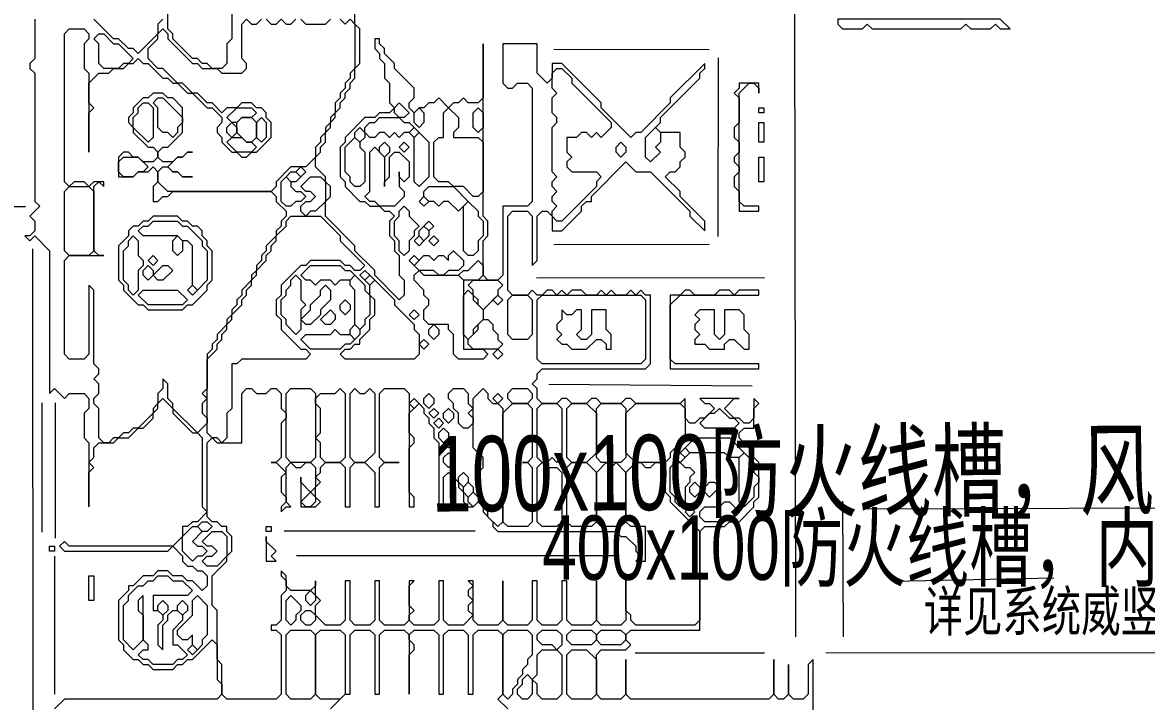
# Model space of a CAD drawing. Extents: x 10 to 1972, y 10 to 1370.
# Drawn here: x 1262.5 to 1490.7, y 694.5 to 832.3 of the extents above; entities that cross this region are included whole.
import ezdxf

# ---------------------------------------------------------------- set-up
doc = ezdxf.new("R2010")
doc.units = 0
for name, color, linetype, lineweight in [('OCR_TEXT', 6, 'Continuous', 0), ('TRACE_CURVE', 6, 'Continuous', 0), ('TRACE_STRAIGHT', 5, 'Continuous', 0), ('TRACE_TEXT_SYMBOL', 6, 'Continuous', 0)]:
    doc.layers.add(name, color=color, linetype=linetype, lineweight=lineweight)
doc.styles.add('wqy-unicode', font='wqy-unicode.lff')

msp = doc.modelspace()

# ---------------------------------------------------------------- linework, layer by layer
at = {"layer": 'TRACE_CURVE', "color": 6}
for points in [[(1305, 838), (1305, 829), (1304, 828), (1304, 824), (1303, 823), (1301, 823), (1300, 824), (1299, 824), (1298, 825), (1297, 825), (1293, 829), (1293, 830), (1292, 831), (1292, 834)], [(1265, 833), (1265, 825), (1264, 824), (1264, 823), (1265, 822), (1265, 796), (1266, 795), (1264, 793)], [(1291, 833), (1290, 832), (1290, 830), (1286, 826), (1285, 827), (1284, 827), (1282, 829), (1281, 829), (1277, 833)], [(1327, 833), (1328, 832), (1329, 833), (1330, 832), (1330, 823), (1329, 822), (1329, 821), (1328, 820), (1328, 819), (1327, 818), (1327, 817), (1326, 816), (1326, 814), (1325, 813), (1325, 812), (1324, 811), (1324, 810), (1323, 809), (1323, 808), (1322, 807), (1322, 805), (1320, 803), (1317, 803), (1314, 800), (1314, 799), (1313, 798), (1292, 798), (1290, 800), (1290, 802), (1291, 803), (1292, 803), (1293, 802), (1294, 802), (1295, 801), (1297, 801), (1295, 801), (1294, 802), (1293, 802), (1292, 803), (1294, 805), (1295, 805), (1296, 806), (1297, 806), (1296, 806), (1295, 805), (1294, 805), (1293, 804), (1291, 804)], [(1307, 832), (1308, 833), (1309, 832), (1310, 832), (1311, 833)], [(1312, 833), (1313, 832), (1314, 832), (1315, 833), (1316, 832), (1317, 832), (1318, 833)], [(1319, 833), (1320, 832), (1324, 832), (1325, 833)], [(1329, 820), (1330, 821), (1330, 823), (1331, 824), (1331, 831), (1330, 832), (1330, 834)], [(1275, 800), (1273, 800), (1272, 799), (1271, 800), (1271, 830), (1272, 831), (1275, 831), (1276, 830), (1276, 829), (1275, 828), (1275, 823), (1276, 822), (1276, 806), (1276, 814), (1277, 815), (1276, 816), (1276, 820), (1278, 822), (1280, 822), (1281, 823), (1283, 823), (1284, 824), (1285, 824), (1286, 825), (1287, 824), (1288, 824), (1291, 821), (1292, 821), (1293, 820), (1294, 820), (1296, 818), (1297, 818), (1300, 815), (1301, 815), (1303, 813), (1303, 812), (1302, 811), (1302, 810), (1303, 809), (1303, 808), (1305, 806), (1306, 806), (1307, 805), (1308, 805), (1309, 806), (1310, 806), (1313, 809), (1313, 812), (1312, 813), (1312, 814), (1311, 815), (1310, 815), (1309, 816), (1307, 816), (1306, 815), (1304, 815), (1303, 814), (1301, 816), (1300, 816), (1298, 818), (1297, 818), (1295, 820), (1294, 820), (1291, 823)], [(1291, 823), (1290, 823), (1288, 825), (1288, 827), (1290, 829), (1290, 830), (1291, 831), (1292, 830), (1292, 829), (1297, 824), (1298, 824), (1299, 823), (1302, 823), (1303, 822), (1307, 822), (1308, 823), (1308, 824), (1307, 825), (1307, 832)], [(1336, 827), (1335, 828), (1335, 829), (1334, 829), (1334, 827), (1335, 826), (1335, 825), (1336, 824), (1336, 821), (1337, 820), (1337, 816), (1338, 815), (1337, 814), (1335, 814), (1334, 813), (1332, 813), (1328, 809), (1328, 808), (1327, 807), (1327, 801), (1328, 800), (1328, 799), (1331, 796), (1332, 796), (1333, 795), (1335, 795), (1336, 794), (1337, 794), (1338, 793), (1337, 792), (1337, 789), (1338, 788), (1338, 786), (1339, 785), (1339, 781), (1340, 780), (1340, 777), (1339, 776), (1334, 781), (1334, 782), (1330, 786), (1330, 787), (1324, 793), (1324, 796), (1325, 797), (1325, 799), (1324, 800), (1324, 801), (1322, 803), (1322, 805), (1323, 806), (1323, 807), (1324, 808), (1324, 810), (1325, 811), (1325, 812), (1326, 813), (1326, 814), (1327, 815), (1327, 816), (1328, 817), (1328, 818), (1329, 819), (1329, 820)], [(1397, 806), (1396, 807), (1396, 810), (1392, 810), (1391, 811), (1392, 812), (1392, 813), (1400, 821), (1400, 822), (1401, 823), (1401, 824), (1394, 817), (1394, 816), (1388, 810), (1387, 810), (1386, 809), (1380, 815), (1380, 816), (1372, 824), (1370, 824), (1370, 821), (1369, 820), (1367, 822), (1367, 828), (1360, 828), (1360, 820), (1361, 819), (1362, 819), (1363, 820), (1365, 820), (1366, 819), (1366, 796), (1365, 795), (1360, 795), (1360, 781), (1359, 780), (1357, 780), (1356, 781), (1356, 788), (1357, 789), (1357, 792), (1356, 793), (1356, 828), (1356, 817), (1355, 816), (1353, 816), (1352, 817), (1351, 816), (1350, 816), (1349, 815), (1347, 817), (1346, 816), (1345, 816), (1344, 815), (1343, 815), (1342, 814), (1341, 815), (1341, 816), (1342, 817), (1342, 819), (1338, 823), (1338, 824), (1336, 826), (1336, 827)], [(1291, 804), (1290, 805), (1290, 806), (1291, 807), (1292, 807), (1295, 810), (1295, 815), (1293, 817), (1292, 817), (1291, 818), (1289, 818), (1288, 817), (1287, 817), (1285, 815), (1285, 814), (1284, 813), (1284, 812), (1285, 811), (1285, 810), (1288, 807), (1289, 807), (1290, 806), (1290, 805), (1289, 804), (1287, 804), (1286, 805), (1285, 805), (1284, 806), (1283, 806), (1282, 805), (1282, 801), (1285, 801), (1286, 802), (1288, 802), (1289, 803), (1290, 802), (1290, 800), (1289, 799), (1289, 796), (1290, 796), (1291, 797), (1292, 797), (1293, 798), (1313, 798), (1314, 797), (1314, 796), (1316, 794), (1316, 793), (1315, 792), (1315, 791), (1314, 790), (1314, 789), (1312, 787), (1312, 786), (1311, 785), (1311, 784), (1310, 783), (1310, 782), (1309, 781), (1309, 780), (1307, 778), (1307, 777), (1306, 776), (1306, 775)], [(1366, 759), (1367, 760), (1367, 761), (1368, 762), (1389, 762), (1390, 763), (1390, 777), (1389, 777), (1388, 778), (1387, 777), (1386, 778), (1385, 777), (1383, 777), (1382, 778), (1381, 777), (1380, 778), (1379, 777), (1377, 777), (1376, 778), (1374, 778), (1373, 777), (1372, 778), (1371, 777), (1370, 778), (1369, 778), (1368, 777), (1367, 777), (1366, 778), (1365, 777), (1362, 777), (1361, 778), (1361, 793), (1362, 794), (1365, 794), (1366, 793), (1366, 783), (1367, 784), (1367, 793), (1368, 794), (1369, 794), (1370, 793), (1370, 790), (1372, 790), (1376, 794), (1376, 795), (1377, 796), (1378, 796), (1378, 797), (1385, 804), (1387, 802), (1390, 802), (1398, 794), (1398, 793), (1401, 790), (1401, 792), (1396, 797), (1396, 798), (1393, 801), (1394, 802), (1395, 802), (1396, 803), (1396, 804), (1397, 805), (1397, 806)], [(1306, 775), (1305, 774), (1305, 773), (1304, 772), (1304, 771), (1302, 769), (1302, 768), (1301, 767), (1301, 766), (1300, 765), (1300, 758), (1299, 757), (1300, 756), (1299, 755), (1299, 753), (1300, 752), (1300, 751), (1298, 749), (1293, 754), (1293, 755), (1292, 756), (1292, 759), (1291, 760), (1291, 758), (1290, 757), (1290, 755), (1289, 754), (1289, 753), (1286, 750), (1285, 750), (1284, 749), (1283, 749), (1282, 748), (1281, 748), (1280, 747), (1279, 747), (1278, 748), (1278, 754), (1277, 755), (1277, 756), (1278, 757), (1278, 759), (1277, 760), (1278, 761), (1278, 762), (1277, 763), (1277, 778), (1276, 779), (1276, 765), (1275, 764), (1272, 764), (1271, 765), (1271, 784), (1272, 785), (1279, 785), (1278, 785), (1277, 786), (1277, 799), (1278, 800), (1279, 799), (1279, 800), (1277, 800), (1276, 799), (1275, 800)], [(1264, 793), (1265, 792), (1265, 790), (1264, 789), (1263, 789), (1264, 788), (1265, 789), (1268, 786), (1268, 757), (1269, 758), (1271, 756), (1272, 757), (1275, 757), (1276, 756), (1276, 754), (1275, 753), (1275, 748), (1276, 747), (1276, 734), (1276, 741), (1277, 742), (1276, 743), (1277, 744), (1277, 746), (1278, 747), (1281, 747), (1282, 748), (1284, 748), (1286, 750), (1287, 750), (1289, 752), (1289, 753), (1290, 754), (1290, 755), (1291, 756), (1293, 754), (1293, 753), (1297, 749), (1298, 749), (1299, 748), (1299, 734), (1300, 733), (1298, 731), (1297, 731), (1296, 730), (1295, 730), (1295, 728), (1293, 726), (1272, 726), (1271, 727), (1270, 726), (1271, 725), (1292, 725), (1293, 726), (1295, 724), (1295, 723), (1296, 722), (1297, 722), (1298, 721), (1299, 721), (1300, 720), (1300, 718), (1299, 717), (1297, 719)], [(1307, 757), (1308, 758), (1309, 758), (1310, 757), (1312, 757), (1313, 758), (1314, 758), (1315, 757), (1315, 754), (1316, 753), (1316, 752), (1315, 751), (1315, 744), (1314, 743), (1313, 743), (1314, 743), (1316, 741), (1315, 740), (1315, 737), (1316, 736), (1316, 735), (1315, 734), (1315, 733), (1316, 734), (1317, 734), (1316, 735), (1316, 742), (1317, 743), (1318, 742), (1319, 742), (1320, 743), (1321, 743), (1322, 742), (1322, 738), (1321, 737), (1319, 739), (1319, 740), (1319, 734), (1322, 734), (1323, 735), (1322, 736), (1322, 738), (1323, 739), (1322, 740), (1323, 741), (1323, 742), (1324, 743), (1327, 743), (1328, 742), (1328, 734), (1329, 734), (1329, 742), (1330, 743), (1332, 743), (1334, 741), (1334, 734), (1335, 734), (1335, 742), (1336, 743), (1339, 743), (1336, 743), (1335, 744), (1335, 757), (1336, 758)], [(1336, 758), (1340, 758), (1341, 757), (1341, 734), (1342, 734), (1342, 736), (1341, 737), (1341, 746), (1342, 747), (1342, 748), (1341, 749), (1341, 753), (1343, 755), (1344, 754), (1344, 753), (1345, 752), (1345, 751), (1346, 750), (1346, 748), (1347, 747), (1347, 734), (1348, 734), (1348, 740), (1349, 741), (1351, 739), (1351, 738), (1352, 737), (1352, 735), (1353, 734), (1354, 734), (1355, 735), (1356, 734), (1356, 733), (1358, 731), (1358, 730), (1359, 729), (1383, 729), (1384, 728), (1385, 728), (1387, 726), (1387, 725), (1388, 724), (1387, 723), (1389, 723), (1389, 730), (1386, 730), (1385, 731), (1385, 741), (1387, 743), (1388, 743), (1389, 742), (1390, 742), (1391, 743), (1392, 743), (1393, 742), (1393, 737), (1394, 736), (1394, 735), (1400, 729), (1400, 711), (1399, 710), (1387, 710), (1386, 711), (1386, 712)], [(1384, 695), (1380, 695), (1379, 696), (1379, 704), (1380, 705), (1385, 705), (1386, 706), (1385, 707), (1385, 708), (1386, 709), (1400, 709), (1400, 729), (1401, 730), (1405, 730), (1406, 731), (1408, 731), (1411, 734), (1411, 735), (1412, 736), (1412, 743), (1411, 744), (1411, 745), (1408, 748), (1408, 749), (1409, 750), (1411, 750), (1411, 754), (1412, 755), (1411, 756), (1411, 752), (1410, 751), (1409, 751), (1408, 752), (1407, 752), (1405, 754), (1407, 756), (1408, 756), (1400, 756), (1401, 755), (1402, 755), (1403, 754), (1401, 752), (1400, 752), (1399, 751), (1398, 751), (1397, 752), (1397, 756), (1396, 755), (1387, 755), (1386, 756), (1385, 756), (1384, 755), (1380, 755), (1379, 756), (1378, 756), (1377, 755), (1374, 755), (1373, 756), (1372, 756), (1371, 755), (1368, 755), (1367, 756), (1367, 758), (1366, 759)], [(1329, 719), (1328, 719), (1328, 711), (1327, 710), (1324, 710), (1322, 712), (1322, 714), (1323, 715), (1322, 716), (1322, 719), (1322, 718), (1321, 717), (1317, 717), (1316, 718), (1316, 720), (1315, 721), (1315, 720), (1316, 719), (1316, 717), (1315, 716), (1315, 711), (1314, 710), (1313, 710), (1313, 709), (1314, 709), (1315, 708), (1315, 696), (1314, 695), (1304, 695), (1303, 696), (1303, 702), (1302, 703), (1302, 713), (1301, 714), (1301, 720), (1304, 723), (1304, 724), (1305, 725), (1305, 728), (1304, 729), (1304, 730), (1303, 730), (1302, 731), (1301, 731), (1300, 732), (1300, 747), (1301, 748), (1302, 747), (1307, 747), (1307, 757)], [(1297, 719), (1296, 719), (1295, 720), (1293, 720), (1292, 721), (1290, 721), (1289, 720), (1287, 720), (1285, 718), (1284, 718), (1284, 717), (1282, 715), (1282, 707), (1283, 706), (1283, 705), (1285, 703), (1286, 703), (1287, 702), (1288, 702), (1289, 701), (1293, 701), (1294, 702), (1295, 702), (1296, 703), (1297, 703), (1301, 707), (1302, 706), (1302, 699), (1303, 698), (1303, 696), (1302, 695), (1271, 695), (1269, 693)], [(1386, 712), (1385, 713), (1385, 720), (1385, 711), (1384, 710), (1380, 710), (1379, 711), (1379, 719), (1379, 711), (1378, 710), (1374, 710), (1373, 711), (1373, 719), (1372, 719), (1372, 711), (1371, 710), (1368, 710), (1367, 711), (1367, 719), (1366, 719), (1366, 711), (1365, 710), (1361, 710), (1360, 711), (1360, 719), (1360, 711), (1359, 710), (1355, 710), (1354, 711), (1354, 719), (1353, 719), (1354, 718), (1353, 717), (1353, 716), (1354, 715), (1353, 714), (1353, 713), (1354, 712), (1352, 710), (1349, 710), (1348, 711), (1348, 719), (1347, 719), (1347, 711), (1346, 710), (1342, 710), (1341, 711), (1341, 712), (1342, 713), (1341, 714), (1341, 718), (1342, 719), (1341, 719), (1341, 711), (1340, 710), (1336, 710), (1335, 711), (1335, 719), (1334, 719), (1334, 711), (1333, 710), (1330, 710), (1329, 711), (1329, 719)], [(1325, 693), (1328, 696), (1329, 696), (1329, 708)], [(1329, 708), (1330, 709), (1333, 709), (1334, 708), (1334, 696), (1335, 696), (1335, 708), (1336, 709), (1340, 709), (1341, 708), (1341, 696), (1341, 704), (1342, 705), (1342, 706), (1341, 707), (1341, 708), (1342, 709), (1346, 709), (1347, 708), (1347, 696), (1348, 696), (1348, 708), (1349, 709), (1352, 709), (1353, 708), (1353, 696), (1354, 696), (1354, 708), (1355, 709), (1359, 709), (1360, 708), (1360, 696), (1359, 695), (1361, 693)], [(1423, 650), (1423, 703), (1422, 702), (1422, 696), (1421, 695), (1419, 695), (1418, 696), (1418, 702), (1418, 696), (1417, 695), (1416, 695), (1415, 696), (1415, 703), (1415, 696), (1414, 695), (1386, 695), (1385, 696), (1385, 703), (1385, 696), (1384, 695)]]:
    msp.add_lwpolyline(points, dxfattribs=at)
for points in [[(1277, 829), (1278, 830), (1279, 830), (1281, 828), (1282, 828), (1285, 825), (1284, 824), (1283, 824), (1282, 823), (1279, 823), (1278, 824), (1278, 828)], [(1370, 822), (1371, 823), (1372, 823), (1374, 821), (1374, 820), (1382, 812), (1382, 811), (1380, 809), (1379, 810), (1378, 809), (1377, 810), (1376, 810), (1375, 809), (1373, 809), (1373, 806), (1374, 805), (1373, 804), (1373, 803), (1374, 802), (1379, 802), (1380, 801), (1379, 800), (1379, 799), (1372, 792), (1371, 792), (1370, 793), (1370, 794), (1371, 795), (1370, 796), (1370, 797), (1371, 798), (1370, 799), (1370, 800), (1371, 801), (1370, 802), (1370, 811), (1371, 812), (1371, 813), (1370, 814), (1370, 817), (1371, 818), (1370, 819)], [(1289, 816), (1290, 817), (1291, 817), (1295, 813), (1295, 812), (1294, 811), (1294, 810), (1293, 809), (1292, 810), (1291, 810), (1290, 811), (1290, 815)], [(1286, 815), (1287, 816), (1288, 816), (1289, 815), (1289, 809), (1288, 808), (1285, 811), (1285, 813), (1286, 814)], [(1306, 815), (1309, 815), (1310, 814), (1309, 813), (1307, 813), (1306, 812), (1305, 812), (1304, 813)], [(1338, 815), (1339, 816), (1341, 814), (1340, 813), (1339, 813), (1338, 814)], [(1342, 814), (1343, 815), (1344, 814), (1344, 812), (1343, 811), (1342, 812)], [(1348, 814), (1349, 815), (1351, 813), (1351, 811), (1350, 810), (1350, 809), (1355, 809), (1356, 808), (1356, 798), (1355, 797), (1354, 797), (1352, 799), (1350, 799), (1349, 800), (1347, 800), (1346, 801), (1346, 808), (1347, 809), (1348, 809)], [(1354, 814), (1355, 815), (1356, 814), (1356, 811), (1355, 810), (1354, 811)], [(1306, 812), (1307, 813), (1309, 813), (1310, 812), (1310, 809), (1309, 808), (1308, 808), (1306, 810)], [(1310, 812), (1311, 813), (1312, 812), (1312, 809), (1311, 808), (1310, 809)], [(1334, 812), (1335, 813), (1339, 813), (1340, 812), (1341, 812), (1342, 811), (1341, 810), (1340, 810), (1339, 809), (1338, 810), (1337, 809), (1336, 810), (1335, 810), (1334, 809), (1333, 809), (1332, 810), (1332, 811), (1333, 812)], [(1304, 811), (1305, 812), (1306, 811), (1306, 810), (1305, 809), (1304, 810)], [(1330, 810), (1331, 811), (1332, 810), (1332, 809), (1331, 808), (1330, 809)], [(1341, 810), (1342, 811), (1343, 810), (1342, 809)], [(1391, 811), (1392, 810), (1392, 808), (1391, 807), (1392, 806), (1390, 804), (1389, 805), (1389, 809)], [(1304, 808), (1305, 809), (1307, 809), (1308, 808), (1309, 808), (1310, 807), (1309, 806), (1306, 806)], [(1330, 809), (1331, 808), (1331, 807), (1332, 806), (1332, 800), (1331, 799), (1330, 799), (1329, 800), (1329, 801), (1328, 802), (1328, 807)], [(1335, 807), (1336, 808), (1337, 807), (1337, 806), (1336, 805), (1335, 806)], [(1339, 807), (1340, 808), (1341, 807), (1340, 806)], [(1342, 809), (1343, 810), (1345, 808), (1345, 801), (1343, 799), (1342, 800)], [(1383, 807), (1384, 808), (1385, 807), (1385, 806), (1384, 805), (1383, 806)], [(1333, 806), (1334, 807), (1336, 805), (1336, 799), (1336, 800), (1337, 801), (1337, 805), (1338, 806), (1339, 806), (1341, 804), (1341, 801), (1340, 800), (1339, 801), (1339, 802), (1339, 799), (1340, 798), (1340, 797), (1338, 795), (1335, 795), (1334, 796), (1333, 796), (1332, 797), (1333, 798)], [(1282, 804), (1283, 805), (1286, 805), (1288, 803), (1287, 802), (1286, 802), (1285, 801), (1283, 801), (1282, 802)], [(1315, 800), (1316, 801), (1317, 800), (1317, 799), (1318, 798), (1319, 798), (1320, 797), (1319, 796), (1318, 796), (1317, 795), (1316, 795), (1315, 796)], [(1316, 801), (1317, 802), (1318, 802), (1319, 801), (1318, 800), (1317, 800)], [(1318, 802), (1319, 803), (1320, 802), (1319, 801)], [(1321, 801), (1323, 801), (1324, 800), (1324, 796), (1322, 794), (1321, 794), (1320, 793), (1319, 794), (1319, 795), (1320, 796), (1321, 796), (1322, 797), (1321, 798), (1320, 798), (1319, 799)], [(1271, 798), (1272, 799), (1276, 799), (1277, 798), (1277, 786), (1276, 785), (1272, 785), (1271, 786)], [(1344, 798), (1345, 799), (1350, 799), (1353, 796), (1351, 794), (1349, 796), (1348, 796), (1347, 795), (1346, 796), (1345, 796), (1344, 797)], [(1343, 796), (1344, 797), (1345, 796), (1344, 795)], [(1339, 794), (1340, 795), (1341, 794), (1341, 793), (1343, 791), (1342, 790), (1342, 789), (1341, 788), (1341, 786), (1340, 785), (1339, 786), (1339, 788), (1338, 789), (1338, 792), (1339, 793)], [(1352, 795), (1353, 796), (1355, 794), (1355, 793), (1356, 792), (1356, 789), (1355, 788), (1355, 786), (1354, 785), (1353, 785), (1352, 786)], [(1316, 792), (1317, 793), (1323, 793), (1327, 789), (1327, 788), (1332, 783), (1331, 782), (1330, 782), (1329, 783), (1328, 783), (1327, 784), (1321, 784), (1320, 783), (1319, 783), (1315, 779), (1315, 777), (1314, 776), (1314, 773), (1315, 772), (1315, 770), (1319, 766), (1320, 766), (1321, 765), (1320, 764), (1307, 764), (1306, 763), (1305, 763), (1305, 754), (1304, 753), (1304, 748), (1303, 747), (1302, 748), (1301, 748), (1300, 749), (1300, 764), (1302, 766), (1302, 767), (1303, 768), (1303, 769), (1304, 770), (1304, 771), (1305, 772), (1305, 773), (1307, 775), (1307, 776), (1308, 777), (1308, 778), (1309, 779), (1309, 780), (1310, 781), (1310, 782), (1312, 784), (1312, 785), (1313, 786), (1313, 787), (1314, 788), (1314, 789), (1316, 791)], [(1344, 791), (1345, 792), (1346, 791), (1345, 790)], [(1343, 790), (1344, 791), (1345, 790), (1345, 789), (1344, 788), (1343, 789)], [(1342, 788), (1343, 789), (1344, 788), (1343, 787)], [(1345, 788), (1346, 789), (1347, 788), (1346, 787)], [(1341, 784), (1342, 785), (1343, 784), (1342, 783)], [(1349, 785), (1350, 786), (1352, 784), (1352, 783), (1351, 782), (1349, 782), (1348, 781), (1347, 781), (1346, 782), (1343, 782), (1342, 783), (1344, 785), (1345, 785), (1346, 784), (1347, 785), (1348, 785), (1349, 784)], [(1321, 783), (1327, 783), (1328, 782), (1329, 782), (1330, 781), (1329, 780), (1327, 780), (1326, 779), (1325, 780), (1323, 780), (1322, 779), (1321, 780), (1320, 780), (1319, 781)], [(1355, 784), (1356, 783), (1356, 781), (1355, 780), (1352, 780), (1351, 781), (1352, 782), (1353, 782)], [(1317, 780), (1318, 781), (1319, 780), (1319, 776), (1320, 775), (1319, 774), (1319, 770), (1318, 769), (1316, 771), (1316, 772), (1315, 773), (1315, 776), (1316, 777), (1316, 778), (1317, 779)], [(1329, 780), (1330, 781), (1332, 779), (1332, 778), (1333, 777), (1333, 773), (1332, 772), (1332, 771), (1331, 770), (1330, 771), (1330, 778), (1329, 779)], [(1331, 781), (1332, 782), (1333, 781), (1332, 780)], [(1332, 780), (1333, 781), (1334, 780), (1333, 779)], [(1342, 781), (1343, 782), (1344, 781), (1351, 781), (1352, 780), (1352, 766), (1356, 766), (1357, 765), (1356, 764), (1351, 764), (1350, 765), (1350, 769), (1349, 770), (1349, 771), (1345, 771), (1344, 772), (1344, 774), (1345, 775), (1345, 776), (1344, 777), (1344, 778), (1342, 780)], [(1323, 778), (1324, 779), (1325, 778), (1325, 776), (1323, 774), (1323, 773), (1321, 771), (1320, 771), (1319, 772), (1321, 774), (1321, 775), (1323, 777)], [(1333, 779), (1334, 780), (1338, 776), (1338, 775), (1342, 771), (1342, 770), (1343, 769), (1343, 765), (1342, 764), (1328, 764), (1327, 765), (1328, 766), (1329, 766), (1330, 767), (1331, 767), (1331, 768), (1333, 770), (1333, 772), (1334, 773), (1334, 776), (1333, 777)], [(1353, 779), (1354, 780), (1359, 780), (1360, 779), (1359, 778), (1359, 777), (1356, 774), (1355, 775), (1355, 776), (1354, 777), (1354, 778)], [(1327, 775), (1328, 776), (1329, 775), (1329, 774), (1328, 773), (1327, 774)], [(1352, 777), (1353, 778), (1354, 777), (1354, 776), (1356, 774), (1356, 772), (1354, 770), (1354, 769), (1353, 768), (1352, 769)], [(1358, 776), (1359, 777), (1360, 776), (1359, 775)], [(1361, 776), (1362, 777), (1365, 777), (1366, 776), (1366, 769), (1365, 768), (1362, 768), (1361, 769)], [(1367, 776), (1368, 777), (1388, 777), (1389, 776), (1389, 764), (1388, 763), (1368, 763), (1367, 764)], [(1325, 774), (1326, 773), (1326, 772), (1325, 771), (1324, 771), (1323, 772)], [(1341, 773), (1342, 774), (1343, 773), (1342, 772)], [(1355, 771), (1356, 772), (1357, 772), (1358, 771), (1358, 770), (1359, 769), (1359, 768), (1360, 767), (1359, 766), (1354, 766), (1353, 767), (1353, 768), (1355, 770)], [(1325, 769), (1326, 770), (1327, 769), (1329, 769), (1330, 768), (1329, 767), (1328, 767), (1327, 766), (1321, 766), (1319, 768), (1320, 769)], [(1329, 770), (1330, 771), (1331, 770), (1331, 769), (1330, 768), (1329, 769)], [(1345, 770), (1346, 771), (1347, 770), (1347, 769), (1346, 768), (1345, 769)], [(1343, 767), (1344, 768), (1345, 767), (1344, 766)], [(1358, 765), (1359, 766), (1360, 765), (1359, 764)], [(1316, 757), (1317, 758), (1321, 758), (1322, 757), (1322, 744), (1321, 743), (1317, 743), (1316, 744)], [(1326, 757), (1327, 758), (1328, 757), (1328, 744), (1327, 743), (1324, 743), (1323, 744), (1323, 747), (1322, 748), (1323, 749), (1323, 754), (1322, 755), (1322, 756), (1323, 757)], [(1329, 757), (1330, 758), (1331, 757), (1332, 757), (1333, 758), (1334, 757), (1334, 745), (1332, 743), (1330, 743), (1329, 744)], [(1349, 757), (1350, 758), (1352, 758), (1353, 757), (1353, 755), (1354, 754), (1353, 753), (1354, 752), (1354, 751), (1353, 750), (1352, 750), (1351, 751), (1351, 753), (1350, 754), (1350, 755), (1349, 756)], [(1356, 758), (1357, 757), (1357, 756), (1358, 755), (1359, 755), (1360, 754), (1360, 731), (1359, 730), (1357, 732), (1357, 733), (1356, 734), (1356, 736), (1355, 737), (1355, 741), (1356, 742), (1356, 744), (1354, 746), (1354, 756)], [(1361, 757), (1362, 758), (1365, 758), (1366, 757), (1366, 756), (1365, 755), (1362, 755), (1361, 756)], [(1341, 755), (1342, 756), (1343, 755), (1342, 754)], [(1344, 756), (1345, 757), (1346, 756), (1346, 755), (1345, 754), (1344, 755)], [(1358, 756), (1359, 757), (1360, 756), (1359, 755)], [(1345, 753), (1346, 754), (1347, 753), (1346, 752)], [(1348, 753), (1349, 754), (1350, 753), (1350, 752), (1349, 751), (1348, 752)], [(1362, 755), (1365, 755), (1366, 754), (1366, 744), (1365, 743), (1364, 743), (1365, 743), (1366, 742), (1366, 731), (1365, 730), (1361, 730), (1360, 731), (1360, 753)], [(1367, 754), (1368, 755), (1371, 755), (1372, 754), (1372, 744), (1371, 743), (1370, 744), (1369, 743), (1368, 743), (1367, 744)], [(1373, 754), (1374, 755), (1377, 755), (1379, 753), (1379, 745), (1377, 743), (1374, 743), (1373, 744)], [(1379, 754), (1380, 755), (1384, 755), (1385, 754), (1385, 744), (1384, 743), (1380, 743), (1379, 744)], [(1387, 755), (1396, 755), (1397, 754), (1397, 748), (1394, 745), (1394, 744), (1393, 743), (1387, 743), (1385, 745), (1385, 753)], [(1403, 753), (1404, 754), (1406, 752), (1407, 752), (1408, 751), (1407, 750), (1401, 750), (1400, 751), (1402, 753)], [(1346, 751), (1347, 752), (1348, 751), (1347, 750)], [(1347, 749), (1348, 750), (1349, 749), (1349, 748), (1348, 747), (1347, 748)], [(1348, 747), (1349, 748), (1350, 747), (1349, 746)], [(1399, 748), (1406, 748), (1409, 745), (1408, 744), (1406, 744), (1405, 745), (1398, 745), (1397, 746)], [(1348, 744), (1349, 745), (1350, 744), (1350, 743), (1349, 742), (1348, 743)], [(1395, 744), (1396, 745), (1397, 744), (1396, 743)], [(1396, 745), (1397, 746), (1398, 745), (1397, 744)], [(1408, 744), (1409, 745), (1411, 743), (1411, 741), (1412, 740), (1412, 739), (1411, 738), (1411, 736), (1409, 734), (1408, 735)], [(1367, 742), (1368, 743), (1369, 742), (1371, 742), (1372, 741), (1372, 731), (1371, 730), (1368, 730), (1367, 731)], [(1373, 742), (1374, 743), (1377, 743), (1379, 741), (1379, 731), (1378, 730), (1374, 730), (1373, 731)], [(1381, 743), (1382, 742), (1383, 743), (1385, 741), (1385, 731), (1384, 730), (1380, 730), (1379, 731), (1379, 741)], [(1394, 742), (1395, 743), (1396, 743), (1397, 742), (1398, 742), (1399, 741), (1398, 740), (1398, 739), (1397, 738), (1397, 735), (1396, 734), (1395, 735), (1395, 736), (1394, 737)], [(1351, 740), (1352, 741), (1353, 740), (1353, 739), (1352, 738), (1351, 739)], [(1352, 738), (1353, 739), (1354, 738), (1354, 737), (1353, 736), (1352, 737)], [(1398, 738), (1399, 739), (1400, 738), (1400, 737), (1399, 736), (1398, 737)], [(1401, 738), (1402, 739), (1403, 739), (1404, 738), (1402, 736), (1401, 737)], [(1321, 737), (1322, 736), (1322, 735), (1321, 734), (1320, 734), (1319, 735)], [(1353, 736), (1354, 737), (1355, 736), (1355, 735), (1354, 734), (1353, 735)], [(1404, 734), (1405, 735), (1406, 735), (1408, 733), (1407, 732), (1406, 732), (1405, 731), (1401, 731), (1400, 732), (1400, 733), (1401, 734)], [(1397, 733), (1398, 734), (1399, 733), (1398, 732)], [(1298, 730), (1299, 731), (1300, 731), (1301, 730), (1300, 729), (1299, 729)], [(1297, 730), (1298, 730), (1299, 729), (1297, 727), (1298, 726), (1299, 726), (1300, 725), (1299, 724), (1298, 724), (1297, 723), (1295, 725), (1295, 728)], [(1301, 729), (1303, 729), (1304, 728), (1304, 724), (1302, 722), (1300, 722), (1299, 723), (1300, 724), (1301, 724), (1302, 725), (1301, 726), (1300, 726), (1299, 727)], [(1289, 719), (1290, 720), (1292, 720), (1293, 719), (1295, 719), (1297, 717), (1296, 716), (1289, 716), (1289, 713), (1290, 713), (1291, 712), (1291, 711), (1290, 710), (1290, 706), (1291, 705), (1291, 710), (1292, 711), (1292, 712), (1293, 713), (1294, 713), (1295, 712), (1295, 711), (1293, 709), (1293, 706), (1294, 706), (1296, 704), (1295, 703), (1294, 703), (1293, 702), (1289, 702), (1288, 703), (1287, 703), (1286, 704), (1287, 705), (1288, 705), (1288, 706), (1287, 707), (1287, 716), (1286, 715), (1286, 713), (1287, 712), (1287, 707), (1285, 705), (1283, 707), (1283, 714), (1284, 715), (1284, 716), (1286, 718), (1287, 718), (1288, 719)], [(1320, 716), (1321, 717), (1322, 716), (1322, 715), (1321, 714), (1320, 715)], [(1290, 714), (1291, 715), (1292, 714), (1292, 713), (1291, 712), (1290, 713)], [(1297, 715), (1298, 716), (1300, 714), (1300, 708), (1299, 707), (1299, 706), (1298, 705), (1297, 706), (1297, 708), (1296, 707), (1295, 707), (1294, 708), (1294, 709), (1297, 712)], [(1294, 714), (1295, 715), (1296, 714), (1296, 713), (1295, 712), (1294, 713)], [(1316, 715), (1317, 716), (1319, 714), (1319, 713), (1318, 712), (1318, 711), (1317, 710), (1316, 711)], [(1319, 712), (1320, 713), (1321, 713), (1322, 712), (1322, 711), (1321, 710), (1320, 710), (1319, 711)], [(1316, 708), (1317, 709), (1321, 709), (1322, 708), (1322, 696), (1321, 695), (1317, 695), (1316, 696)], [(1322, 708), (1323, 709), (1327, 709), (1328, 708), (1328, 696), (1327, 695), (1323, 695), (1322, 696)], [(1360, 708), (1361, 709), (1365, 709), (1366, 708), (1366, 704), (1365, 703), (1365, 702), (1364, 701), (1364, 700), (1363, 699), (1363, 698), (1362, 697), (1362, 696), (1361, 695), (1360, 696)], [(1367, 708), (1368, 709), (1371, 709), (1372, 708), (1372, 706), (1371, 705), (1370, 706), (1368, 706), (1367, 707)], [(1373, 708), (1374, 709), (1378, 709), (1379, 708), (1379, 707), (1378, 706), (1374, 706), (1373, 707)], [(1379, 708), (1380, 709), (1384, 709), (1385, 708), (1385, 707), (1384, 706), (1380, 706), (1379, 707)], [(1296, 705), (1297, 706), (1298, 705), (1297, 704)], [(1367, 704), (1368, 705), (1371, 705), (1372, 704), (1372, 696), (1371, 695), (1368, 695), (1367, 696), (1367, 698), (1366, 699), (1367, 700)], [(1373, 704), (1374, 705), (1377, 705), (1379, 703), (1379, 696), (1378, 695), (1374, 695), (1373, 696)], [(1364, 699), (1365, 700), (1366, 699), (1366, 696), (1365, 695), (1364, 695), (1363, 696), (1363, 697), (1364, 698)]]:
    msp.add_lwpolyline(points, close=True, dxfattribs=at)
at = {"layer": 'TRACE_STRAIGHT', "color": 5}
for p, q in [((1419.21, 836.37), (1419.43, 707.62)), ((1370.36, 826.87), (1401.88, 826.84)), ((1403.71, 788.87), (1403.83, 825.13)), ((1211.87, 794.98), (1263.13, 794.94)), ((1370.36, 787.28), (1401.88, 787.3)), ((1264.54, 786.38), (1264.63, 648.87)), ((1366.87, 780.51), (1413.13, 780.55)), ((1369.38, 758.9), (1410.62, 758.6)), ((1266.5, 728.87), (1266.5, 755.13)), ((1269.19, 727.62), (1269.19, 755.12)), ((1428.99, 735.13), (1429.1, 707.62)), ((1433.12, 733.59), (1500.63, 733.85)), ((1315.63, 729.17), (1354.38, 729.12)), ((1269, 724), (1269, 696)), ((1318.13, 724.12), (1383.13, 724.13)), ((1439.4, 718.95), (1471.89, 719.61)), ((1386.88, 704.35), (1413.12, 704.35)), ((1425.62, 704.39), (1549.38, 704.44))]:
    msp.add_line(p, q, dxfattribs=at)
at = {"layer": 'TRACE_TEXT_SYMBOL', "color": 6}
for points in [[(1428, 833), (1428, 832), (1429, 831), (1433, 831), (1434, 832), (1435, 831), (1453, 831), (1454, 832), (1455, 831), (1459, 831), (1460, 832), (1461, 831), (1463, 831), (1461, 833)], [(1408, 820), (1408, 819), (1407, 818), (1408, 817), (1408, 812), (1407, 811), (1407, 809), (1408, 808), (1408, 806), (1407, 805), (1407, 804), (1408, 803), (1408, 802), (1407, 801), (1407, 799), (1408, 798), (1408, 794), (1412, 794), (1412, 795), (1409, 795), (1408, 796), (1408, 818), (1410, 820), (1411, 820), (1412, 819), (1412, 818), (1412, 820)], [(1412, 815), (1413, 815), (1413, 814), (1412, 814)], [(1412, 812), (1413, 812), (1413, 808), (1412, 808)], [(1412, 805), (1413, 805), (1413, 800), (1412, 800)], [(1289, 793), (1288, 792), (1287, 792), (1286, 791), (1285, 791), (1284, 790), (1284, 789), (1282, 787), (1282, 780), (1283, 779), (1283, 778), (1286, 775), (1287, 775), (1288, 774), (1295, 774), (1296, 775), (1297, 775), (1300, 778), (1300, 779), (1301, 780), (1301, 786), (1300, 787), (1300, 788), (1299, 789), (1299, 790), (1298, 791), (1297, 791), (1296, 792), (1295, 792), (1294, 793)], [(1288, 791), (1289, 792), (1294, 792), (1295, 791), (1296, 791), (1299, 788), (1299, 787), (1300, 786), (1300, 780), (1298, 778), (1297, 779), (1297, 787), (1296, 788), (1295, 788), (1294, 789), (1287, 789), (1286, 790), (1287, 791)], [(1284, 788), (1285, 789), (1286, 788), (1286, 785), (1287, 784), (1287, 783), (1286, 782), (1286, 778), (1285, 777), (1284, 778), (1284, 779), (1283, 780), (1283, 786), (1284, 787)], [(1293, 788), (1294, 789), (1295, 788), (1295, 786), (1294, 785), (1293, 786)], [(1288, 784), (1289, 785), (1290, 784), (1289, 783)], [(1287, 782), (1288, 783), (1289, 782), (1289, 781), (1288, 780), (1287, 781)], [(1291, 783), (1292, 783), (1293, 782), (1291, 780), (1290, 780), (1289, 781)], [(1296, 778), (1297, 779), (1298, 778), (1297, 777)], [(1286, 777), (1287, 778), (1294, 778), (1296, 776), (1295, 775), (1288, 775)], [(1397, 778), (1396, 777), (1394, 777), (1394, 762), (1412, 762), (1412, 763), (1395, 763), (1394, 764), (1394, 775), (1396, 777), (1412, 777), (1412, 778), (1408, 778), (1407, 777), (1406, 778), (1404, 778), (1403, 777), (1399, 777), (1398, 778)], [(1372, 774), (1372, 772), (1371, 771), (1371, 770), (1372, 769), (1371, 768), (1372, 767), (1373, 767), (1374, 766), (1377, 766), (1379, 768), (1380, 768), (1381, 767), (1381, 766), (1382, 766), (1382, 769), (1381, 770), (1381, 774), (1378, 774), (1378, 769), (1377, 768), (1376, 768), (1375, 769), (1376, 770), (1376, 774), (1375, 774), (1374, 773), (1373, 773)], [(1400, 774), (1399, 773), (1400, 772), (1399, 771), (1399, 770), (1400, 769), (1399, 768), (1399, 767), (1401, 767), (1402, 766), (1405, 766), (1405, 767), (1406, 768), (1407, 768), (1409, 766), (1410, 766), (1410, 769), (1409, 770), (1409, 773), (1408, 774), (1405, 774), (1405, 769), (1404, 768), (1403, 769), (1403, 774)], [(1312, 730), (1313, 730), (1313, 729), (1312, 729)], [(1312, 728), (1312, 723), (1314, 723), (1313, 724), (1314, 725), (1312, 727)], [(1268, 726), (1269, 726), (1269, 725), (1268, 725)], [(1276, 720), (1277, 720), (1277, 715), (1276, 715)]]:
    msp.add_lwpolyline(points, close=True, dxfattribs=at)

# ---------------------------------------------------------------- texts
at = {"layer": 'OCR_TEXT', "color": 6, "style": 'wqy-unicode', "width": 0.72}
msp.add_text('100x100防火线槽，风机水泵等应急控制营', height=15.2931, rotation=0.3769, dxfattribs=at).set_placement((1345.57, 733.04))
for s, height, p in [('400x100防火线槽，内部按1:2用金属隔板分', 13.0546, (1368.01, 719.2)), ('详见系统威竖井内沿墙明效）', 8.1414, (1445.44, 708.77))]:
    msp.add_text(s, height=height, dxfattribs=at).set_placement(p)

doc.saveas('drawing.dxf')
